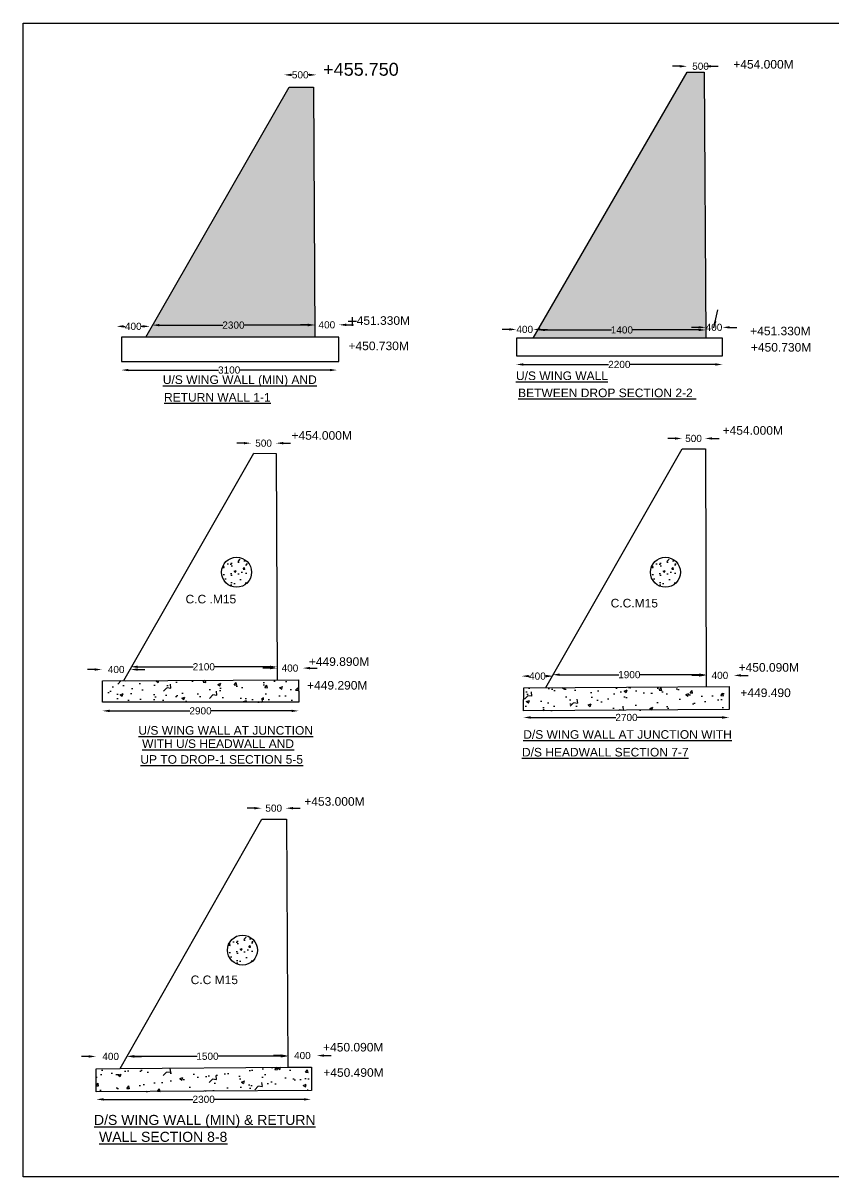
# Model space of a CAD drawing. Header units: millimetres. Extents: x 5124 to 2502202, y 2311 to 44401366.
# Drawn here: x 2496504 to 2499338, y 44397334 to 44401366 of the extents above; entities that cross this region are included whole.
import ezdxf

# ---------------------------------------------------------------- set-up
doc = ezdxf.new("R2010")
doc.units = ezdxf.units.MM
doc.header["$MEASUREMENT"] = 0
for name, color, linetype in [('DIMENSION', 7, 'Continuous'), ('DRAWING', 7, 'Continuous'), ('TEXT', 7, 'Continuous')]:
    doc.layers.add(name, color=color, linetype=linetype)
doc.styles.get("Standard").update_dxf_attribs({"font": 'arial.ttf', "height": 25})
doc.dimstyles.get("Standard").update_dxf_attribs({"dimtxt": 25, "dimasz": 25, "dimexe": 0.18, "dimexo": 0.0625, "dimgap": 0.09, "dimtad": 0, "dimdec": 0, "dimzin": 0, "dimdsep": 46, "dimtxsty": 'Standard', "dimcen": 0.09, "dimse1": 1, "dimse2": 1, "dimclrd": 1, "dimadec": 0, "dimazin": 0, "dimtfac": 1, "dimtdec": 0, "dimtofl": 0, "dimtmove": 0, "dimatfit": 3, "dimfxl": 1, "dimtolj": 1, "dimtzin": 0, "dimarcsym": 0})
pattern_1 = [(50, (0, 0), (107.58902739, -9.41282025), [11.25, -123.75]), (355, (0, 0), (-20.81270004, 112.82882006), [9, -99]), (100.45144446, (8.97, -0.78), (86.776327, 103.41599865), [9.5610288, -105.1713168]), (46.1842, (0, 30), (160.0861996, -24.8278921), [16.875, -185.625]), (96.6356355, (13.34, 27.93), (140.19929185, 146.1177901), [14.3415513, -157.757064]), (351.184164, (0, 30), (140.19929176, 146.11779004), [13.5, -148.50000015]), (21, (15, 22.5), (89.53605782, -60.3928336), [11.25, -123.75]), (326, (15, 22.5), (36.4972998, 108.77250676), [9, -99]), (71.45144474, (22.46, 17.47), (126.0333565, 48.37967292), [9.5610285, -105.1713168]), (37.5, (0, 0), (1.823978298, 49.934078075), [0, -97.8, 0, -100.5, 0, -99.375]), (7.5, (0, 0), (39.460430616, 59.16175678), [0, -57.3, 0, -95.55, 0, -37.875]), (327.5, (-33.45, 0), (80.073365426, -3.38323076), [0, -37.5, 0, -117, 0, -155.25]), (317.5, (-48.45, 0), (87.4779254, 15.01574735), [0, -48.75, 0, -77.7, 0, -110.25])]

# ---------------------------------------------------------------- blocks, each defined once
blk = doc.blocks.new('*D53')
at = {"layer": 'Defpoints', "color": 0, "transparency": 16777216}
for p in [(2497416.5, 44401184), (2497529, 44401185.5), (2497529, 44401184)]:
    blk.add_point(p, dxfattribs=at)
at = {"layer": 'DIMENSION', "color": 1, "lineweight": -2, "transparency": 16777216}
for p, q in [((2497441.5, 44401185.5), (2497445.1, 44401185.5)), ((2497504, 44401185.5), (2497500.4, 44401185.5))]:
    blk.add_line(p, q, dxfattribs=at)
at = {"layer": 'DIMENSION', "color": 1, "transparency": 16777216}
for points in [[(2497441.5, 44401189.7), (2497441.5, 44401181.3), (2497416.5, 44401185.5)], [(2497504, 44401189.7), (2497504, 44401181.3), (2497529, 44401185.5)]]:
    blk.add_solid(points, dxfattribs=at)
at = {"layer": 'DIMENSION', "color": 0, "transparency": 16777216, "insert": (2497472.8, 44401185.5), "char_height": 25, "attachment_point": 5}
blk.add_mtext('\\A1;500', dxfattribs=at)
blk = doc.blocks.new('*D54')
at = {"layer": 'Defpoints', "color": 0, "transparency": 16777216}
for p in [(2496831.5, 44400309), (2496947.5, 44400309), (2496947.5, 44400306.7)]:
    blk.add_point(p, dxfattribs=at)
at = {"layer": 'DIMENSION', "color": 1, "lineweight": -2, "transparency": 16777216}
for p, q in [((2496856.5, 44400306.7), (2496861.3, 44400306.7)), ((2496922.5, 44400306.7), (2496917.7, 44400306.7))]:
    blk.add_line(p, q, dxfattribs=at)
at = {"layer": 'DIMENSION', "color": 1, "transparency": 16777216}
for points in [[(2496856.5, 44400310.9), (2496856.5, 44400302.5), (2496831.5, 44400306.7)], [(2496922.5, 44400310.9), (2496922.5, 44400302.5), (2496947.5, 44400306.7)]]:
    blk.add_solid(points, dxfattribs=at)
at = {"layer": 'DIMENSION', "color": 0, "transparency": 16777216, "insert": (2496889.5, 44400306.7), "char_height": 25, "attachment_point": 5}
blk.add_mtext('\\A1;400', dxfattribs=at)
blk = doc.blocks.new('*D55')
at = {"layer": 'Defpoints', "color": 0, "transparency": 16777216}
for p in [(2496955.7, 44400308.1), (2497523.3, 44400311), (2497523.3, 44400311)]:
    blk.add_point(p, dxfattribs=at)
at = {"layer": 'DIMENSION', "color": 1, "lineweight": -2, "transparency": 16777216}
for p, q in [((2496980.7, 44400311), (2497201.9, 44400311)), ((2497498.3, 44400311), (2497277.1, 44400311))]:
    blk.add_line(p, q, dxfattribs=at)
at = {"layer": 'DIMENSION', "color": 1, "transparency": 16777216}
for points in [[(2496980.7, 44400315.2), (2496980.7, 44400306.8), (2496955.7, 44400311)], [(2497498.3, 44400315.2), (2497498.3, 44400306.8), (2497523.3, 44400311)]]:
    blk.add_solid(points, dxfattribs=at)
at = {"layer": 'DIMENSION', "color": 0, "transparency": 16777216, "insert": (2497239.5, 44400311), "char_height": 25, "attachment_point": 5}
blk.add_mtext('\\A1;2300', dxfattribs=at)
blk = doc.blocks.new('*D56')
at = {"layer": 'Defpoints', "color": 0, "transparency": 16777216}
for p in [(2497523.3, 44400311), (2497608.5, 44400312), (2497608.5, 44400311)]:
    blk.add_point(p, dxfattribs=at)
at = {"layer": 'DIMENSION', "color": 1, "lineweight": -2, "transparency": 16777216}
for p, q in [((2497498.3, 44400312), (2497473.3, 44400312)), ((2497633.5, 44400312), (2497658.5, 44400312))]:
    blk.add_line(p, q, dxfattribs=at)
at = {"layer": 'DIMENSION', "color": 1, "transparency": 16777216}
for points in [[(2497498.3, 44400316.2), (2497498.3, 44400307.8), (2497523.3, 44400312)], [(2497633.5, 44400316.2), (2497633.5, 44400307.8), (2497608.5, 44400312)]]:
    blk.add_solid(points, dxfattribs=at)
at = {"layer": 'DIMENSION', "color": 0, "transparency": 16777216, "insert": (2497565.9, 44400312), "char_height": 25, "attachment_point": 5}
blk.add_mtext('\\A1;400', dxfattribs=at)
blk = doc.blocks.new('*D57')
at = {"layer": 'Defpoints', "color": 0, "transparency": 16777216}
for p in [(2496847.5, 44400156.5), (2497601.5, 44400156), (2497601.5, 44400154)]:
    blk.add_point(p, dxfattribs=at)
at = {"layer": 'DIMENSION', "color": 1, "lineweight": -2, "transparency": 16777216}
for p, q in [((2496872.5, 44400154), (2497187.1, 44400154)), ((2497576.5, 44400154), (2497261.9, 44400154))]:
    blk.add_line(p, q, dxfattribs=at)
at = {"layer": 'DIMENSION', "color": 1, "transparency": 16777216}
for points in [[(2496872.5, 44400158.2), (2496872.5, 44400149.8), (2496847.5, 44400154)], [(2497576.5, 44400158.2), (2497576.5, 44400149.8), (2497601.5, 44400154)]]:
    blk.add_solid(points, dxfattribs=at)
at = {"layer": 'DIMENSION', "color": 0, "transparency": 16777216, "insert": (2497224.5, 44400154), "char_height": 25, "attachment_point": 5}
blk.add_mtext('\\A1;3100', dxfattribs=at)
blk = doc.blocks.new('*D58')
at = {"layer": 'Defpoints', "color": 0, "transparency": 16777216}
for p in [(2498228, 44400295.5), (2498286.5, 44400296), (2498286.5, 44400296)]:
    blk.add_point(p, dxfattribs=at)
at = {"layer": 'DIMENSION', "color": 1, "lineweight": -2, "transparency": 16777216}
for p, q in [((2498203, 44400296), (2498178, 44400296)), ((2498311.5, 44400296), (2498336.5, 44400296))]:
    blk.add_line(p, q, dxfattribs=at)
at = {"layer": 'DIMENSION', "color": 1, "transparency": 16777216}
for points in [[(2498203, 44400300.2), (2498203, 44400291.8), (2498228, 44400296)], [(2498311.5, 44400300.2), (2498311.5, 44400291.8), (2498286.5, 44400296)]]:
    blk.add_solid(points, dxfattribs=at)
at = {"layer": 'DIMENSION', "color": 0, "transparency": 16777216, "insert": (2498257.2, 44400296), "char_height": 25, "attachment_point": 5}
blk.add_mtext('\\A1;400', dxfattribs=at)
blk = doc.blocks.new('*D59')
at = {"layer": 'Defpoints', "color": 0, "transparency": 16777216}
for p in [(2498303.4, 44400298.8), (2498889.8, 44400302.6), (2498889.8, 44400294.1)]:
    blk.add_point(p, dxfattribs=at)
at = {"layer": 'DIMENSION', "color": 1, "lineweight": -2, "transparency": 16777216}
for p, q in [((2498328.4, 44400294.1), (2498560.4, 44400294.1)), ((2498864.8, 44400294.1), (2498632.8, 44400294.1))]:
    blk.add_line(p, q, dxfattribs=at)
at = {"layer": 'DIMENSION', "color": 1, "transparency": 16777216}
for points in [[(2498328.4, 44400298.2), (2498328.4, 44400289.9), (2498303.4, 44400294.1)], [(2498864.8, 44400298.2), (2498864.8, 44400289.9), (2498889.8, 44400294.1)]]:
    blk.add_solid(points, dxfattribs=at)
at = {"layer": 'DIMENSION', "color": 0, "transparency": 16777216, "insert": (2498596.6, 44400294.1), "char_height": 25, "attachment_point": 5}
blk.add_mtext('\\A1;1400', dxfattribs=at)
blk = doc.blocks.new('*D60')
at = {"layer": 'Defpoints', "color": 0, "transparency": 16777216}
for p in [(2498889.8, 44400294.1), (2498948.5, 44400303.2), (2498948.5, 44400290.5)]:
    blk.add_point(p, dxfattribs=at)
at = {"layer": 'DIMENSION', "color": 1, "lineweight": -2, "transparency": 16777216}
for p, q in [((2498864.8, 44400303.2), (2498839.8, 44400303.2)), ((2498973.5, 44400303.2), (2498998.5, 44400303.2))]:
    blk.add_line(p, q, dxfattribs=at)
at = {"layer": 'DIMENSION', "color": 1, "transparency": 16777216}
for points in [[(2498864.8, 44400307.4), (2498864.8, 44400299.1), (2498889.8, 44400303.2)], [(2498973.5, 44400307.4), (2498973.5, 44400299.1), (2498948.5, 44400303.2)]]:
    blk.add_solid(points, dxfattribs=at)
at = {"layer": 'DIMENSION', "color": 0, "transparency": 16777216, "insert": (2498918.5, 44400303.2), "char_height": 25, "attachment_point": 5}
blk.add_mtext('\\A1;400', dxfattribs=at)
blk = doc.blocks.new('*D61')
at = {"layer": 'Defpoints', "color": 0, "transparency": 16777216}
for p in [(2498227.5, 44400169), (2498948, 44400173.5), (2498948, 44400173.5)]:
    blk.add_point(p, dxfattribs=at)
at = {"layer": 'DIMENSION', "color": 1, "lineweight": -2, "transparency": 16777216}
for p, q in [((2498252.5, 44400173.5), (2498550.2, 44400173.5)), ((2498923, 44400173.5), (2498625.3, 44400173.5))]:
    blk.add_line(p, q, dxfattribs=at)
at = {"layer": 'DIMENSION', "color": 1, "transparency": 16777216}
for points in [[(2498252.5, 44400177.7), (2498252.5, 44400169.3), (2498227.5, 44400173.5)], [(2498923, 44400177.7), (2498923, 44400169.3), (2498948, 44400173.5)]]:
    blk.add_solid(points, dxfattribs=at)
at = {"layer": 'DIMENSION', "color": 0, "transparency": 16777216, "insert": (2498587.8, 44400173.5), "char_height": 25, "attachment_point": 5}
blk.add_mtext('\\A1;2200', dxfattribs=at)
blk = doc.blocks.new('*D62')
at = {"layer": 'Defpoints', "color": 0, "transparency": 16777216}
for p in [(2498824, 44401212), (2498883.5, 44401215.5), (2498883.5, 44401211)]:
    blk.add_point(p, dxfattribs=at)
at = {"layer": 'DIMENSION', "color": 1, "lineweight": -2, "transparency": 16777216}
for p, q in [((2498799, 44401215.5), (2498774, 44401215.5)), ((2498908.5, 44401215.5), (2498933.5, 44401215.5))]:
    blk.add_line(p, q, dxfattribs=at)
at = {"layer": 'DIMENSION', "color": 1, "transparency": 16777216}
for points in [[(2498799, 44401219.7), (2498799, 44401211.3), (2498824, 44401215.5)], [(2498908.5, 44401219.7), (2498908.5, 44401211.3), (2498883.5, 44401215.5)]]:
    blk.add_solid(points, dxfattribs=at)
at = {"layer": 'DIMENSION', "color": 0, "transparency": 16777216, "insert": (2498871.5, 44401215.5), "char_height": 25, "attachment_point": 5}
blk.add_mtext('\\A1;500', dxfattribs=at)
blk = doc.blocks.new('*D80')
at = {"layer": 'Defpoints', "color": 0, "transparency": 16777216}
for p in [(2498807, 44399915), (2498807, 44399915), (2498887, 44399915)]:
    blk.add_point(p, dxfattribs=at)
at = {"layer": 'DIMENSION', "color": 1, "lineweight": -2, "transparency": 16777216}
for p, q in [((2498782, 44399915), (2498757, 44399915)), ((2498912, 44399915), (2498937, 44399915))]:
    blk.add_line(p, q, dxfattribs=at)
at = {"layer": 'DIMENSION', "color": 1, "transparency": 16777216}
for points in [[(2498782, 44399919.2), (2498782, 44399910.8), (2498807, 44399915)], [(2498912, 44399919.2), (2498912, 44399910.8), (2498887, 44399915)]]:
    blk.add_solid(points, dxfattribs=at)
at = {"layer": 'DIMENSION', "color": 0, "transparency": 16777216, "insert": (2498847, 44399915), "char_height": 25, "attachment_point": 5}
blk.add_mtext('\\A1;500', dxfattribs=at)
blk = doc.blocks.new('*D81')
at = {"layer": 'Defpoints', "color": 0, "transparency": 16777216}
for p in [(2498890.9, 44399088), (2498987.5, 44399090.5), (2498987.5, 44399087)]:
    blk.add_point(p, dxfattribs=at)
at = {"layer": 'DIMENSION', "color": 1, "lineweight": -2, "transparency": 16777216}
for p, q in [((2498865.9, 44399087), (2498840.9, 44399087)), ((2499012.5, 44399087), (2499037.5, 44399087))]:
    blk.add_line(p, q, dxfattribs=at)
at = {"layer": 'DIMENSION', "color": 1, "transparency": 16777216}
for points in [[(2498865.9, 44399091.2), (2498865.9, 44399082.8), (2498890.9, 44399087)], [(2499012.5, 44399091.2), (2499012.5, 44399082.8), (2498987.5, 44399087)]]:
    blk.add_solid(points, dxfattribs=at)
at = {"layer": 'DIMENSION', "color": 0, "transparency": 16777216, "insert": (2498939.2, 44399087), "char_height": 25, "attachment_point": 5}
blk.add_mtext('\\A1;400', dxfattribs=at)
blk = doc.blocks.new('*D82')
at = {"layer": 'Defpoints', "color": 0, "transparency": 16777216}
for p in [(2498354.3, 44399089.5), (2498354.3, 44399085.4), (2498890.9, 44399088)]:
    blk.add_point(p, dxfattribs=at)
at = {"layer": 'DIMENSION', "color": 1, "lineweight": -2, "transparency": 16777216}
for p, q in [((2498379.3, 44399089.5), (2498586.4, 44399089.5)), ((2498865.9, 44399089.5), (2498658.8, 44399089.5))]:
    blk.add_line(p, q, dxfattribs=at)
at = {"layer": 'DIMENSION', "color": 1, "transparency": 16777216}
for points in [[(2498379.3, 44399093.7), (2498379.3, 44399085.3), (2498354.3, 44399089.5)], [(2498865.9, 44399093.7), (2498865.9, 44399085.3), (2498890.9, 44399089.5)]]:
    blk.add_solid(points, dxfattribs=at)
at = {"layer": 'DIMENSION', "color": 0, "transparency": 16777216, "insert": (2498622.6, 44399089.5), "char_height": 25, "attachment_point": 5}
blk.add_mtext('\\A1;1900', dxfattribs=at)
blk = doc.blocks.new('*D83')
at = {"layer": 'Defpoints', "color": 0, "transparency": 16777216}
for p in [(2498246.5, 44399085), (2498246.5, 44399084.5), (2498356.9, 44399089.9)]:
    blk.add_point(p, dxfattribs=at)
at = {"layer": 'DIMENSION', "color": 1, "lineweight": -2, "transparency": 16777216}
for p, q in [((2498271.5, 44399084.5), (2498273.5, 44399084.5)), ((2498331.9, 44399084.5), (2498329.9, 44399084.5))]:
    blk.add_line(p, q, dxfattribs=at)
at = {"layer": 'DIMENSION', "color": 1, "transparency": 16777216}
for points in [[(2498271.5, 44399088.7), (2498271.5, 44399080.3), (2498246.5, 44399084.5)], [(2498331.9, 44399088.7), (2498331.9, 44399080.3), (2498356.9, 44399084.5)]]:
    blk.add_solid(points, dxfattribs=at)
at = {"layer": 'DIMENSION', "color": 0, "transparency": 16777216, "insert": (2498301.7, 44399084.5), "char_height": 25, "attachment_point": 5}
blk.add_mtext('\\A1;400', dxfattribs=at)
blk = doc.blocks.new('*D84')
at = {"layer": 'Defpoints', "color": 0, "transparency": 16777216}
for p in [(2498253.5, 44398940), (2498253.5, 44398935), (2498972, 44398938.5)]:
    blk.add_point(p, dxfattribs=at)
at = {"layer": 'DIMENSION', "color": 1, "lineweight": -2, "transparency": 16777216}
for p, q in [((2498278.5, 44398940), (2498575.2, 44398940)), ((2498947, 44398940), (2498650.3, 44398940))]:
    blk.add_line(p, q, dxfattribs=at)
at = {"layer": 'DIMENSION', "color": 1, "transparency": 16777216}
for points in [[(2498278.5, 44398944.2), (2498278.5, 44398935.8), (2498253.5, 44398940)], [(2498947, 44398944.2), (2498947, 44398935.8), (2498972, 44398940)]]:
    blk.add_solid(points, dxfattribs=at)
at = {"layer": 'DIMENSION', "color": 0, "transparency": 16777216, "insert": (2498612.8, 44398940), "char_height": 25, "attachment_point": 5}
blk.add_mtext('\\A1;2700', dxfattribs=at)
blk = doc.blocks.new('*D85')
at = {"layer": 'Defpoints', "color": 0, "transparency": 16777216}
for p in [(2497391.8, 44399110.5), (2497482, 44399112.5), (2497482, 44399112.5)]:
    blk.add_point(p, dxfattribs=at)
at = {"layer": 'DIMENSION', "color": 1, "lineweight": -2, "transparency": 16777216}
for p, q in [((2497366.8, 44399112.5), (2497341.8, 44399112.5)), ((2497507, 44399112.5), (2497532, 44399112.5))]:
    blk.add_line(p, q, dxfattribs=at)
at = {"layer": 'DIMENSION', "color": 1, "transparency": 16777216}
for points in [[(2497366.8, 44399116.7), (2497366.8, 44399108.3), (2497391.8, 44399112.5)], [(2497507, 44399116.7), (2497507, 44399108.3), (2497482, 44399112.5)]]:
    blk.add_solid(points, dxfattribs=at)
at = {"layer": 'DIMENSION', "color": 0, "transparency": 16777216, "insert": (2497436.9, 44399112.5), "char_height": 25, "attachment_point": 5}
blk.add_mtext('\\A1;400', dxfattribs=at)
blk = doc.blocks.new('*D86')
at = {"layer": 'Defpoints', "color": 0, "transparency": 16777216}
for p in [(2496879.9, 44399117), (2496879.9, 44399109), (2497391.8, 44399110.5)]:
    blk.add_point(p, dxfattribs=at)
at = {"layer": 'DIMENSION', "color": 1, "lineweight": -2, "transparency": 16777216}
for p, q in [((2496904.9, 44399117), (2497098.3, 44399117)), ((2497366.8, 44399117), (2497173.5, 44399117))]:
    blk.add_line(p, q, dxfattribs=at)
at = {"layer": 'DIMENSION', "color": 1, "transparency": 16777216}
for points in [[(2496904.9, 44399121.2), (2496904.9, 44399112.8), (2496879.9, 44399117)], [(2497366.8, 44399121.2), (2497366.8, 44399112.8), (2497391.8, 44399117)]]:
    blk.add_solid(points, dxfattribs=at)
at = {"layer": 'DIMENSION', "color": 0, "transparency": 16777216, "insert": (2497135.9, 44399117), "char_height": 25, "attachment_point": 5}
blk.add_mtext('\\A1;2100', dxfattribs=at)
blk = doc.blocks.new('*D87')
at = {"layer": 'Defpoints', "color": 0, "transparency": 16777216}
for p in [(2496779.5, 44399107.5), (2496779.5, 44399107.5), (2496879.9, 44399109)]:
    blk.add_point(p, dxfattribs=at)
at = {"layer": 'DIMENSION', "color": 1, "lineweight": -2, "transparency": 16777216}
for p, q in [((2496754.5, 44399107.5), (2496729.5, 44399107.5)), ((2496904.9, 44399107.5), (2496929.9, 44399107.5))]:
    blk.add_line(p, q, dxfattribs=at)
at = {"layer": 'DIMENSION', "color": 1, "transparency": 16777216}
for points in [[(2496754.5, 44399111.7), (2496754.5, 44399103.3), (2496779.5, 44399107.5)], [(2496904.9, 44399111.7), (2496904.9, 44399103.3), (2496879.9, 44399107.5)]]:
    blk.add_solid(points, dxfattribs=at)
at = {"layer": 'DIMENSION', "color": 0, "transparency": 16777216, "insert": (2496829.7, 44399107.5), "char_height": 25, "attachment_point": 5}
blk.add_mtext('\\A1;400', dxfattribs=at)
blk = doc.blocks.new('*D88')
at = {"layer": 'Defpoints', "color": 0, "transparency": 16777216}
for p in [(2496781.5, 44398965.5), (2497467.5, 44398970), (2497467.5, 44398963)]:
    blk.add_point(p, dxfattribs=at)
at = {"layer": 'DIMENSION', "color": 1, "lineweight": -2, "transparency": 16777216}
for p, q in [((2496806.5, 44398963), (2497086.9, 44398963)), ((2497442.5, 44398963), (2497162.1, 44398963))]:
    blk.add_line(p, q, dxfattribs=at)
at = {"layer": 'DIMENSION', "color": 1, "transparency": 16777216}
for points in [[(2496806.5, 44398967.2), (2496806.5, 44398958.8), (2496781.5, 44398963)], [(2497442.5, 44398967.2), (2497442.5, 44398958.8), (2497467.5, 44398963)]]:
    blk.add_solid(points, dxfattribs=at)
at = {"layer": 'DIMENSION', "color": 0, "transparency": 16777216, "insert": (2497124.5, 44398963), "char_height": 25, "attachment_point": 5}
blk.add_mtext('\\A1;2900', dxfattribs=at)
blk = doc.blocks.new('*D89')
at = {"layer": 'Defpoints', "color": 0, "transparency": 16777216}
for p in [(2497301, 44399898.5), (2497301, 44399898.5), (2497388.5, 44399899.5)]:
    blk.add_point(p, dxfattribs=at)
at = {"layer": 'DIMENSION', "color": 1, "lineweight": -2, "transparency": 16777216}
for p, q in [((2497276, 44399898.5), (2497251, 44399898.5)), ((2497413.5, 44399898.5), (2497438.5, 44399898.5))]:
    blk.add_line(p, q, dxfattribs=at)
at = {"layer": 'DIMENSION', "color": 1, "transparency": 16777216}
for points in [[(2497276, 44399902.7), (2497276, 44399894.3), (2497301, 44399898.5)], [(2497413.5, 44399902.7), (2497413.5, 44399894.3), (2497388.5, 44399898.5)]]:
    blk.add_solid(points, dxfattribs=at)
at = {"layer": 'DIMENSION', "color": 0, "transparency": 16777216, "insert": (2497344.8, 44399898.5), "char_height": 25, "attachment_point": 5}
blk.add_mtext('\\A1;500', dxfattribs=at)
blk = doc.blocks.new('*D91')
at = {"layer": 'Defpoints', "color": 0, "transparency": 16777216}
for p in [(2496759, 44397755.5), (2496759, 44397755), (2496867.7, 44397754.7)]:
    blk.add_point(p, dxfattribs=at)
at = {"layer": 'DIMENSION', "color": 1, "lineweight": -2, "transparency": 16777216}
for p, q in [((2496734, 44397755.5), (2496709, 44397755.5)), ((2496892.7, 44397755.5), (2496917.7, 44397755.5))]:
    blk.add_line(p, q, dxfattribs=at)
at = {"layer": 'DIMENSION', "color": 1, "transparency": 16777216}
for points in [[(2496734, 44397759.7), (2496734, 44397751.3), (2496759, 44397755.5)], [(2496892.7, 44397759.7), (2496892.7, 44397751.3), (2496867.7, 44397755.5)]]:
    blk.add_solid(points, dxfattribs=at)
at = {"layer": 'DIMENSION', "color": 0, "transparency": 16777216, "insert": (2496810.5, 44397755.5), "char_height": 25, "attachment_point": 5}
blk.add_mtext('\\A1;400', dxfattribs=at)
blk = doc.blocks.new('*D92')
at = {"layer": 'Defpoints', "color": 0, "transparency": 16777216}
for p in [(2496867.7, 44397754.7), (2497429.7, 44397758.3), (2497429.7, 44397756)]:
    blk.add_point(p, dxfattribs=at)
at = {"layer": 'DIMENSION', "color": 1, "lineweight": -2, "transparency": 16777216}
for p, q in [((2496892.7, 44397756), (2497112.5, 44397756)), ((2497404.7, 44397756), (2497184.9, 44397756))]:
    blk.add_line(p, q, dxfattribs=at)
at = {"layer": 'DIMENSION', "color": 1, "transparency": 16777216}
for points in [[(2496892.7, 44397760.2), (2496892.7, 44397751.8), (2496867.7, 44397756)], [(2497404.7, 44397760.2), (2497404.7, 44397751.8), (2497429.7, 44397756)]]:
    blk.add_solid(points, dxfattribs=at)
at = {"layer": 'DIMENSION', "color": 0, "transparency": 16777216, "insert": (2497148.7, 44397756), "char_height": 25, "attachment_point": 5}
blk.add_mtext('\\A1;1500', dxfattribs=at)
blk = doc.blocks.new('*D93')
at = {"layer": 'Defpoints', "color": 0, "transparency": 16777216}
for p in [(2497429.7, 44397756), (2497531, 44397758.5), (2497531, 44397758)]:
    blk.add_point(p, dxfattribs=at)
at = {"layer": 'DIMENSION', "color": 1, "lineweight": -2, "transparency": 16777216}
for p, q in [((2497404.7, 44397758.5), (2497379.7, 44397758.5)), ((2497556, 44397758.5), (2497581, 44397758.5))]:
    blk.add_line(p, q, dxfattribs=at)
at = {"layer": 'DIMENSION', "color": 1, "transparency": 16777216}
for points in [[(2497404.7, 44397762.7), (2497404.7, 44397754.3), (2497429.7, 44397758.5)], [(2497556, 44397762.7), (2497556, 44397754.3), (2497531, 44397758.5)]]:
    blk.add_solid(points, dxfattribs=at)
at = {"layer": 'DIMENSION', "color": 0, "transparency": 16777216, "insert": (2497480.4, 44397758.5), "char_height": 25, "attachment_point": 5}
blk.add_mtext('\\A1;400', dxfattribs=at)
blk = doc.blocks.new('*D94')
at = {"layer": 'Defpoints', "color": 0, "transparency": 16777216}
for p in [(2496760.5, 44397604), (2497510.5, 44397605.5), (2497510.5, 44397605.5)]:
    blk.add_point(p, dxfattribs=at)
at = {"layer": 'DIMENSION', "color": 1, "lineweight": -2, "transparency": 16777216}
for p, q in [((2496785.5, 44397605.5), (2497097.9, 44397605.5)), ((2497485.5, 44397605.5), (2497173.1, 44397605.5))]:
    blk.add_line(p, q, dxfattribs=at)
at = {"layer": 'DIMENSION', "color": 1, "transparency": 16777216}
for points in [[(2496785.5, 44397609.7), (2496785.5, 44397601.3), (2496760.5, 44397605.5)], [(2497485.5, 44397609.7), (2497485.5, 44397601.3), (2497510.5, 44397605.5)]]:
    blk.add_solid(points, dxfattribs=at)
at = {"layer": 'DIMENSION', "color": 0, "transparency": 16777216, "insert": (2497135.5, 44397605.5), "char_height": 25, "attachment_point": 5}
blk.add_mtext('\\A1;2300', dxfattribs=at)
blk = doc.blocks.new('*D95')
at = {"layer": 'Defpoints', "color": 0, "transparency": 16777216}
for p in [(2497337.5, 44398623), (2497337.5, 44398622), (2497423, 44398622)]:
    blk.add_point(p, dxfattribs=at)
at = {"layer": 'DIMENSION', "color": 1, "lineweight": -2, "transparency": 16777216}
for p, q in [((2497312.5, 44398623), (2497287.5, 44398623)), ((2497448, 44398623), (2497473, 44398623))]:
    blk.add_line(p, q, dxfattribs=at)
at = {"layer": 'DIMENSION', "color": 1, "transparency": 16777216}
for points in [[(2497312.5, 44398627.2), (2497312.5, 44398618.8), (2497337.5, 44398623)], [(2497448, 44398627.2), (2497448, 44398618.8), (2497423, 44398623)]]:
    blk.add_solid(points, dxfattribs=at)
at = {"layer": 'DIMENSION', "color": 0, "transparency": 16777216, "insert": (2497380.2, 44398623), "char_height": 25, "attachment_point": 5}
blk.add_mtext('\\A1;500', dxfattribs=at)

msp = doc.modelspace()

# ---------------------------------------------------------------- hatches: boundary and pattern name
at = {"layer": 'TEXT'}
h = msp.add_hatch(dxfattribs=at)
h.set_pattern_fill('AR-CONC', color=0, scale=15)
h.set_pattern_definition(pattern_1)
h.paths.add_polyline_path([(2497519, 44401142.5), (2497434, 44401142.5), (2496933, 44400268.5), (2497523.5, 44400268.5)])
h.paths.add_polyline_path([(2498884, 44401194.5), (2498824.5, 44401194.5), (2498287, 44400265), (2498890, 44400265)])
h.paths.add_polyline_path([(2500026, 44400992), (2499884.5, 44400992), (2499889, 44400191.7), (2500424, 44400194.8)])
h.paths.add_polyline_path([(2497194.7, 44400285.1), (2497284.9, 44400285.1), (2497284.9, 44400336.6), (2497194.7, 44400336.6)], flags=24)
h.paths.add_polyline_path([(2498550.4, 44400268.1), (2498640.6, 44400268.1), (2498640.6, 44400319.7), (2498550.4, 44400319.7)], flags=24)
h.paths.add_polyline_path([(2500103.6, 44400201), (2500193.8, 44400201), (2500193.8, 44400252.5), (2500103.6, 44400252.5)], flags=24)
h = msp.add_hatch(dxfattribs=at)
h.set_pattern_fill('AR-CONC', color=0, scale=10)
h.set_pattern_definition([(50, (0, 0), (71.72601826, -6.2752135), [7.5, -82.5]), (355, (0, 0), (-13.87513336, 75.21921337), [6, -66]), (100.45144446, (5.98, -0.52), (57.85088467, 68.9439991), [6.3740192, -70.1142112]), (46.1842, (0, 20), (106.72413307, -16.55192808), [11.25, -123.75]), (96.6356355, (8.89, 18.62), (93.46619457, 97.41186008), [9.5610342, -105.171376]), (351.184164, (0, 20), (93.4661945, 97.41186003), [9, -99.0000001]), (21, (10, 15), (59.69070521, -40.26188907), [7.5, -82.5]), (326, (10, 15), (24.33153319, 72.5150045), [6, -66]), (71.45144474, (14.974, 11.645), (84.02223767, 32.25311528), [6.374019, -70.1142112]), (37.5, (0, 0), (1.215985532, 33.289385383), [0, -65.2, 0, -67, 0, -66.25]), (7.5, (0, 0), (26.306953744, 39.441171188), [0, -38.2, 0, -63.7, 0, -25.25]), (327.5, (-22.3, 0), (53.382243617, -2.255487173), [0, -25, 0, -78, 0, -103.5]), (317.5, (-32.3, 0), (58.318616934, 10.010498233), [0, -32.5, 0, -51.8, 0, -73.5])])
h.paths.add_polyline_path([(2497198, 44399447.5, 1), (2497303, 44399447.5, 1)])
h = msp.add_hatch(dxfattribs=at)
h.set_pattern_fill('AR-CONC', color=0, scale=10)
h.set_pattern_definition([(50, (1498.5, 0), (71.72601826, -6.2752135), [7.5, -82.5]), (355, (1498.5, 0), (-13.87513336, 75.21921337), [6, -66]), (100.45144446, (1504.48, -0.52), (57.85088467, 68.9439991), [6.3740192, -70.1142112]), (46.1842, (1498.5, 20), (106.72413307, -16.55192808), [11.25, -123.75]), (96.6356355, (1507.39, 18.62), (93.46619457, 97.41186008), [9.5610342, -105.171376]), (351.184164, (1498.5, 20), (93.4661945, 97.41186003), [9, -99.0000001]), (21, (1508.5, 15), (59.69070521, -40.26188907), [7.5, -82.5]), (326, (1508.5, 15), (24.33153319, 72.5150045), [6, -66]), (71.45144474, (1513.474, 11.645), (84.02223767, 32.25311528), [6.374019, -70.1142112]), (37.5, (1498.5, 0), (1.215985532, 33.289385383), [0, -65.2, 0, -67, 0, -66.25]), (7.5, (1498.5, 0), (26.306953744, 39.441171188), [0, -38.2, 0, -63.7, 0, -25.25]), (327.5, (1476.2, 0), (53.382243617, -2.255487173), [0, -25, 0, -78, 0, -103.5]), (317.5, (1466.2, 0), (58.318616934, 10.010498233), [0, -32.5, 0, -51.8, 0, -73.5])])
h.paths.add_polyline_path([(2498696.5, 44399447.5, 1), (2498801.5, 44399447.5, 1)])
h = msp.add_hatch(dxfattribs=at)
h.set_pattern_fill('AR-CONC', color=0, scale=15)
h.set_pattern_definition(pattern_1)
h.paths.add_polyline_path([(2497467, 44399071.5), (2496782, 44399068.5), (2496782, 44398993), (2497468.5, 44398994)])
h = msp.add_hatch(dxfattribs=at)
h.set_pattern_fill('AR-CONC', color=0, scale=15)
h.set_pattern_definition(pattern_1)
h.paths.add_polyline_path([(2498972, 44399048.5), (2498254, 44399044), (2498253.5, 44398963), (2498972, 44398967.5)])
h = msp.add_hatch(dxfattribs=at)
h.set_pattern_fill('AR-CONC', color=0, scale=10)
h.set_pattern_definition([(50, (20.5, -1320.5), (71.72601826, -6.2752135), [7.5, -82.5]), (355, (20.5, -1320.5), (-13.87513336, 75.21921337), [6, -66]), (100.45144446, (26.48, -1321.02), (57.85088467, 68.9439991), [6.3740192, -70.1142112]), (46.1842, (20.5, -1300.5), (106.72413307, -16.55192808), [11.25, -123.75]), (96.6356355, (29.39, -1301.88), (93.46619457, 97.41186008), [9.5610342, -105.171376]), (351.184164, (20.5, -1300.5), (93.4661945, 97.41186003), [9, -99.0000001]), (21, (30.5, -1305.5), (59.69070521, -40.26188907), [7.5, -82.5]), (326, (30.5, -1305.5), (24.33153319, 72.5150045), [6, -66]), (71.45144474, (35.474, -1308.855), (84.02223767, 32.25311528), [6.374019, -70.1142112]), (37.5, (20.5, -1320.5), (1.215985532, 33.289385383), [0, -65.2, 0, -67, 0, -66.25]), (7.5, (20.5, -1320.5), (26.306953744, 39.441171188), [0, -38.2, 0, -63.7, 0, -25.25]), (327.5, (-1.8, -1320.5), (53.382243617, -2.255487173), [0, -25, 0, -78, 0, -103.5]), (317.5, (-11.8, -1320.5), (58.318616934, 10.010498233), [0, -32.5, 0, -51.8, 0, -73.5])])
h.paths.add_polyline_path([(2497218.5, 44398127, 1), (2497323.5, 44398127, 1)])
h = msp.add_hatch(dxfattribs=at)
h.set_pattern_fill('AR-CONC', color=0, scale=15)
h.set_pattern_definition(pattern_1)
h.paths.add_polyline_path([(2497512.5, 44397718.5), (2497430, 44397718.5), (2496844, 44397713), (2496759.5, 44397712.5), (2496760, 44397632), (2497512.5, 44397637)])

# ---------------------------------------------------------------- linework, layer by layer
at = {"layer": 'DRAWING', "color": 0}
for points in [[(2498287, 44400265), (2498824.5, 44401194.5), (2498884, 44401194.5), (2498890, 44400265)], [(2496933, 44400268.5), (2497434, 44401142.5), (2497519, 44401142.5), (2497523.5, 44400268.5)], [(2496848.5, 44400183.5), (2497608, 44400183.5), (2497608, 44400268.5), (2496848, 44400268.5), (2496848, 44400183.5)], [(2498228, 44400203.5), (2498948.5, 44400203.5), (2498948.5, 44400265), (2498228, 44400265), (2498228, 44400203.5)], [(2496857, 44399068.8), (2497310.5, 44399864), (2497388.5, 44399862.5), (2497392, 44399071.2)], [(2498331, 44399044.5), (2498807, 44399878.5), (2498888.5, 44399878.5), (2498891, 44399048)], [(2496782, 44398993), (2496782, 44399068.5), (2497467, 44399071.5), (2497468.5, 44398994), (2496782, 44398993)], [(2498253.5, 44398963), (2498254, 44399044), (2498972, 44399048.5), (2498972, 44398967.5), (2498253.5, 44398963)], [(2496759.5, 44397712.5), (2496844, 44397713), (2497338.5, 44398584.5), (2497424.5, 44398584.5), (2497430, 44397718.5), (2497512.5, 44397718.5), (2497512.5, 44397637), (2496760, 44397632), (2496759.5, 44397712.5)], [(2496844, 44397713), (2497430, 44397718.5)]]:
    msp.add_lwpolyline(points, dxfattribs=at)
at = {"layer": 'TEXT'}
msp.add_lwpolyline([(2496504.5, 44401366.5), (2502202.5, 44401366.5), (2502202.5, 44397334.5), (2496504.5, 44397334.5)], close=True, dxfattribs=at)
at = {"layer": 'TEXT', "color": 0}
for centre in [(2497250.5, 44399447.5), (2498749, 44399447.5), (2497271, 44398127)]:
    msp.add_circle(centre, 52.5, dxfattribs=at)

# ---------------------------------------------------------------- texts
for s, height, p in [('+454.000M', 30, (2498986, 44401207.5)), ('+455.750', 45, (2497553, 44401182.5)), ('+', 45, (2497637, 44400302)), (' 451.330M', 30, (2497658.5, 44400312)), ('+451.330M', 30, (2499045, 44400275.5)), ('+450.730M', 30, (2497641.5, 44400223.5)), ('+450.730M', 30, (2499047.5, 44400218.5)), ('%%UU/S WING WALL', 30, (2498226.7, 44400119.1)), ('%%UU/S WING WALL (MIN) AND', 30, (2496992.8, 44400105.4)), ('%%URETURN WALL 1-1', 30, (2496997, 44400043.8)), ('%%UBETWEEN DROP SECTION 2-2 ', 30, (2498234.2, 44400059.3)), ('+454.000M', 30, (2497442.5, 44399910.5)), ('+454.000M', 30, (2498948.6, 44399928)), ('C.C .M15', 30, (2497072.1, 44399338.6)), ('C.C.M15', 30, (2498557.5, 44399324.5)), ('+449.890M', 30, (2497503, 44399120.2)), ('+450.090M', 30, (2499004.5, 44399100)), ('+449.290M', 30, (2497496.8, 44399037.4)), ('+449.490', 30, (2499010.8, 44399011.3)), ('%%UU/S WING WALL AT JUNCTION', 30, (2496907.5, 44398879.8)), ('%%UD/S WING WALL AT JUNCTION WITH', 30, (2498252.1, 44398865.6)), ('%%UWITH U/S HEADWALL AND', 30, (2496920.3, 44398833.5)), ('%%UD/S HEADWALL SECTION 7-7', 30, (2498247.6, 44398803.7)), ('%%UUP TO DROP-1 SECTION 5-5', 30, (2496914.4, 44398778.3)), ('+453.000M', 30, (2497487, 44398631.5)), ('C.C M15', 30, (2497090.1, 44398008.2)), ('+450.090M', 30, (2497552.7, 44397772.8)), ('+450.490M', 30, (2497553.5, 44397684.3)), ('%%UD/S WING WALL (MIN) & RETURN', 35, (2496752.3, 44397516.2)), ('%%UWALL SECTION 8-8', 35, (2496769.9, 44397457.1))]:
    msp.add_text(s, height=height, dxfattribs=at).set_placement(p)

# ---------------------------------------------------------------- dimensions: what is measured, and where the dimension line sits
at = {"layer": 'DIMENSION', "color": 0}
for base, p1, p2, text, picture, middle in [((2498883.5, 44401215.5), (2498824, 44401212), (2498883.5, 44401211), '500', '*D62', (2498871.5, 44401215.5)), ((2498948.5, 44400303.2), (2498889.8, 44400294.1), (2498948.5, 44400290.5), '400', '*D60', (2498918.5, 44400303.2)), ((2496759, 44397755.5), (2496867.7, 44397754.7), (2496759, 44397755), '400', '*D91', (2496810.5, 44397755.5))]:
    dim = msp.add_linear_dim(base=base, p1=p1, p2=p2, text=text, dimstyle='Standard', dxfattribs=at)
    dim.commit()
    dim.dimension.update_dxf_attribs({"geometry": picture, "text_midpoint": middle, "dimtype": 160})
for base, p1, p2, text, picture, middle in [((2497529, 44401185.5), (2497416.5, 44401184), (2497529, 44401184), '500', '*D53', (2497472.8, 44401185.5)), ((2496947.5, 44400306.7), (2496831.5, 44400309), (2496947.5, 44400309), '400', '*D54', (2496889.5, 44400306.7)), ((2497523.3, 44400311), (2496955.7, 44400308.1), (2497523.3, 44400311), '2300', '*D55', (2497239.5, 44400311)), ((2497608.5, 44400312), (2497523.3, 44400311), (2497608.5, 44400311), '400', '*D56', (2497565.9, 44400312)), ((2498286.5, 44400296), (2498228, 44400295.5), (2498286.5, 44400296), '400', '*D58', (2498257.2, 44400296)), ((2498889.8, 44400294.1), (2498303.4, 44400298.8), (2498889.8, 44400302.6), '1400', '*D59', (2498596.6, 44400294.1)), ((2498948, 44400173.5), (2498227.5, 44400169), (2498948, 44400173.5), '2200', '*D61', (2498587.8, 44400173.5)), ((2497601.5, 44400154), (2496847.5, 44400156.5), (2497601.5, 44400156), '3100', '*D57', (2497224.5, 44400154)), ((2497301, 44399898.5), (2497388.5, 44399899.5), (2497301, 44399898.5), '500', '*D89', (2497344.8, 44399898.5)), ((2498807, 44399915), (2498887, 44399915), (2498807, 44399915), '500', '*D80', (2498847, 44399915)), ((2496779.5, 44399107.5), (2496879.9, 44399109), (2496779.5, 44399107.5), '400', '*D87', (2496829.7, 44399107.5)), ((2496879.9, 44399117), (2497391.8, 44399110.5), (2496879.9, 44399109), '2100', '*D86', (2497135.9, 44399117)), ((2497482, 44399112.5), (2497391.8, 44399110.5), (2497482, 44399112.5), '400', '*D85', (2497436.9, 44399112.5)), ((2498246.5, 44399084.5), (2498356.9, 44399089.9), (2498246.5, 44399085), '400', '*D83', (2498301.7, 44399084.5)), ((2498354.3, 44399089.5), (2498890.9, 44399088), (2498354.3, 44399085.4), '1900', '*D82', (2498622.6, 44399089.5)), ((2498987.5, 44399087), (2498890.9, 44399088), (2498987.5, 44399090.5), '400', '*D81', (2498939.2, 44399087)), ((2497467.5, 44398963), (2496781.5, 44398965.5), (2497467.5, 44398970), '2900', '*D88', (2497124.5, 44398963)), ((2498253.5, 44398940), (2498972, 44398938.5), (2498253.5, 44398935), '2700', '*D84', (2498612.8, 44398940)), ((2497337.5, 44398623), (2497423, 44398622), (2497337.5, 44398622), '500', '*D95', (2497380.2, 44398623)), ((2497429.7, 44397756), (2496867.7, 44397754.7), (2497429.7, 44397758.3), '1500', '*D92', (2497148.7, 44397756)), ((2497531, 44397758.5), (2497429.7, 44397756), (2497531, 44397758), '400', '*D93', (2497480.4, 44397758.5)), ((2497510.5, 44397605.5), (2496760.5, 44397604), (2497510.5, 44397605.5), '2300', '*D94', (2497135.5, 44397605.5))]:
    dim = msp.add_linear_dim(base=base, p1=p1, p2=p2, text=text, dimstyle='Standard', dxfattribs=at)
    dim.commit()
    dim.dimension.update_dxf_attribs({"geometry": picture, "text_midpoint": middle})

# ---------------------------------------------------------------- leaders
msp.add_leader([(2498918, 44400301), (2498932, 44400364.5)], dimstyle='Standard', override={"dimgap": 0.09, "dimtad": 0}, dxfattribs=at)

doc.saveas('drawing.dxf')
